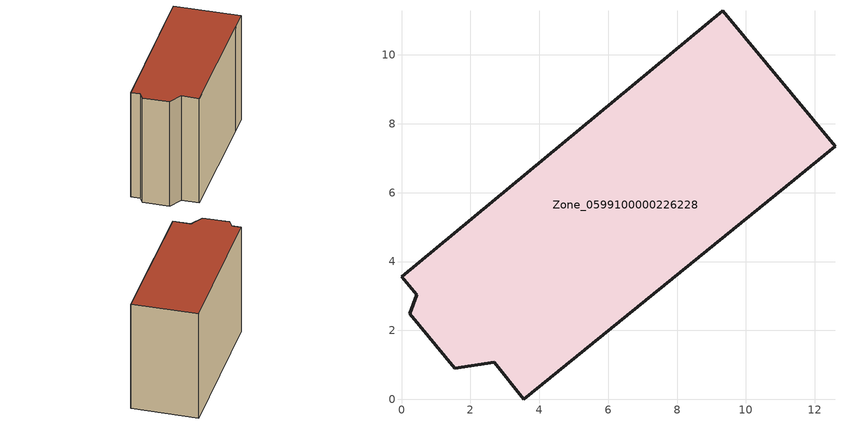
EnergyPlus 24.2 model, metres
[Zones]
Zone_0599100000226228
 floor ground (C_G): 11.4,6.37 3.55,0 2.7,1.07 1.55,0.9 0.24,2.48 0.44,3.03 0,3.56 9.33,11.29 12.59,7.35 z0
 wall outside (C_F): 12.59,7.35 9.33,11.29 0,3.56 0.44,3.03 0.24,2.48 1.55,0.9 2.7,1.07 3.55,0 11.4,6.37 12.59,7.35 z0:8.97
 roof outside (C_R): 3.55,0 11.4,6.37 12.59,7.35 9.33,11.29 0,3.56 0.44,3.03 0.24,2.48 1.55,0.9 2.7,1.07 z8.97
[BUILDING]
Pand.0599100000226228: North Axis=0; Terrain=City; Loads Convergence Tolerance Value=0.04; Temperature Convergence Tolerance Value=0.4; Solar Distribution=FullExterior; Maximum Number of Warmup Days=25; Minimum Number of Warmup Days=1
[Site:Location]
Rotterdam.The.Hague.AP_ZH_NLD Design_Conditions: Latitude=51.96; Longitude=4.45; Time Zone=1; Elevation=-4.5
[SITE:GROUNDTEMPERATURE:BUILDINGSURFACE]
18, 18, 18, 18, 18, 18, 18, 18, 18, 18, 18, 18
[MATERIAL] Thermal Absorptance=0.9; Solar Absorptance=0.7; Visible Absorptance=0.7
Name | Roughness | Thickness | Conductivity | Density | Specific Heat
G.TI.1946 | MediumSmooth | 0.15 | 1 | 540 | 1210
F.TI.1946 | Rough | 0.3 | 0.857143 | 1920 | 840
R.TI.1946 | MediumRough | 0.2 | 0.1 | 1500 | 1000
[CONSTRUCTION]
C_G: G.TI.1946
C_F: F.TI.1946
C_R: R.TI.1946
[ZONE]
Zone_0599100000226228: Type=1; Multiplier=1; Ceiling Height=Autocalculate; Volume=Autocalculate; Floor Area=autocalculate; Part of Total Floor Area=Yes
[ZONEINFILTRATION:DESIGNFLOWRATE]
Infil_Zone_0599100000226228: Zone or ZoneList or Space or SpaceList=Zone_0599100000226228; Schedule=AlwaysOn; Design Flow Rate Calculation Method=Flow/Area; Flow Rate per Floor Area=0.003; Constant Term Coefficient=1; Temperature Term Coefficient=0; Velocity Term Coefficient=0; Velocity Squared Term Coefficient=0
[HVACTEMPLATE:ZONE:IDEALLOADSAIRSYSTEM]
Zone_0599100000226228: Maximum Heating Supply Air Temperature=50; Minimum Cooling Supply Air Temperature=13; Maximum Heating Supply Air Humidity Ratio=0.0156; Minimum Cooling Supply Air Humidity Ratio=0.0077; Heating Limit=NoLimit; Cooling Limit=NoLimit; Dehumidification Control Type=ConstantSensibleHeatRatio; Cooling Sensible Heat Ratio=0.7; Dehumidification Setpoint=60; Humidification Control Type=None; Humidification Setpoint=30; Outdoor Air Method=None; Outdoor Air Flow Rate per Person=0.00944; Outdoor Air Flow Rate per Zone Floor Area=0; Outdoor Air Flow Rate per Zone=0; Demand Controlled Ventilation Type=None; Outdoor Air Economizer Type=NoEconomizer; Heat Recovery Type=None; Sensible Heat Recovery Effectiveness=0.7; Latent Heat Recovery Effectiveness=0.65
[ZONECONTROL:THERMOSTAT]
ThermostatControl_Zone_0599100000226228: Zone or ZoneList=Zone_0599100000226228; Control Type Schedule=DualSetpointControlType; Control 1=Thermostat_Zone_0599100000226228; Temperature Difference Between Cutout And Setpoint=0
[THERMOSTATSETPOINT:DUALSETPOINT]
Thermostat_Zone_0599100000226228: Heating Setpoint Temperature Schedule=HeatingSetpoint_Zone_0599100000226228; Cooling Setpoint Temperature Schedule=CoolingSetpoint_Zone_0599100000226228
[SCHEDULE:COMPACT]
HeatingSetpoint_Zone_0599100000226228: Through: 12/31, For: AllDays, Until: 24:00, 21
CoolingSetpoint_Zone_0599100000226228: Through: 12/31, For: AllDays, Until: 24:00, 24
DualSetpointControlType: Through: 12/31, For: AllDays, Until: 24:00, 4
AlwaysOn: Through: 12/31, For: AllDays, Until: 24:00, 1
